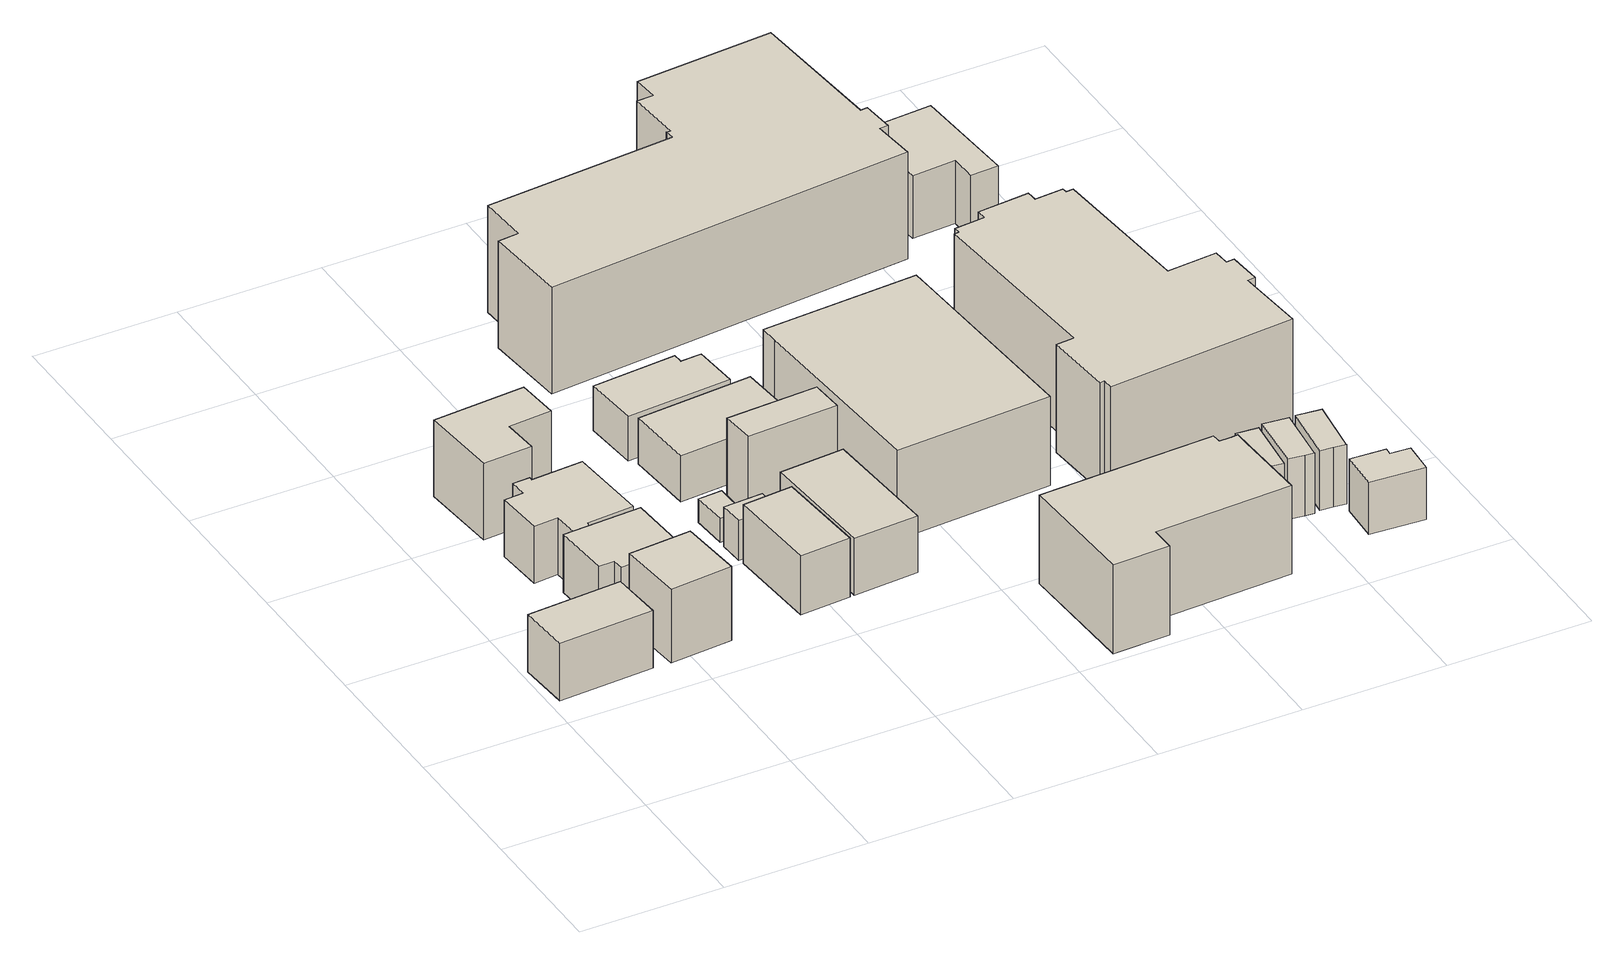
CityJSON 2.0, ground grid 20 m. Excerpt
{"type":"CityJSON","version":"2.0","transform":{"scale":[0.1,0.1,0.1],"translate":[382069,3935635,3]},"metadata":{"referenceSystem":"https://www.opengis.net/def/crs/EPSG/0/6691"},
"CityObjects":{
"building1":{"type":"Building","attributes":{"平成28年度建物利用現況.図形面積":97.58,"平成28年度建物利用現況.建物地上階数":3,"平成28年度建物利用現況.建物地下階数":0,"平成28年度建物利用現況.建物構造コード":"12","平成28年度建物利用現況.建物用途分類コード":"141","平成28年度建物利用現況.建物用途細分類コード":"0","平成28年度建物利用現況.延べ面積換算コード":"1","平成28年度建物利用現況.変化フラグ":"0","平成28年度建物利用現況.延べ面積換算係数":"1.000","平成28年度建物利用現況.過年度修正フラグ":"0","平成28年度建物利用現況.調整フラグ":"0","平成28年度建物利用現況.区市町村コード":"111","平成28年度建物利用現況.大字・町コード":"24","平成28年度建物利用現況.町・丁目コード":"2","平成28年度建物利用現況.13_区市町村コード_大字・町コード_町・丁目コード":"13111024002","平成28年度建物利用現況.区市町村名称":"大田区","平成28年度建物利用現況.町丁目名称":"多摩川二丁目","地域地区":"11,18,25","多摩川浸水想定区域（計画規模）.規模":"L1","多摩川浸水想定区域（計画規模）.浸水ランク":"2","多摩川浸水想定区域（計画規模）.浸水深":1.44,"多摩川浸水想定区域（想定最大規模）.規模":"L2","多摩川浸水想定区域（想定最大規模）.浸水ランク":"2","多摩川浸水想定区域（想定最大規模）.浸水深":2.31,"多摩川浸水想定区域（想定最大規模）.継続時間":1,"城南地区浸水想定区域（想定最大規模）.規模":"L2","城南地区浸水想定区域（想定最大規模）.浸水ランク":"1","城南地区浸水想定区域（想定最大規模）.浸水深":0.264,"usage":"441","measuredHeight":8.5,"storeysAboveGround":3,"storeysBelowGround":0,"BuildingDetails.buildingRoofEdgeArea":97.58,"BuildingDetails.fireproofStructureType":"1002","BuildingDetails.districtsAndZonesType":"11","BuildingDetails.landUsePlanType":"213","BuildingDetails.prefecture":"13","BuildingDetails.city":"13111","BuildingDetails.surveyYear":2016},"geometry":[{"type":"Solid","lod":"1","boundaries":[[[[0,1,2,3]],[[2,4,5,3]],[[1,6,4,2]],[[0,7,6,1]],[[3,5,7,0]],[[4,6,7,5]]]]}]},
"building2":{"type":"Building","attributes":{"平成28年度建物利用現況.図形面積":81.13,"平成28年度建物利用現況.建物地上階数":4,"平成28年度建物利用現況.建物地下階数":0,"平成28年度建物利用現況.建物構造コード":"11","平成28年度建物利用現況.建物用途分類コード":"142","平成28年度建物利用現況.建物用途細分類コード":"0","平成28年度建物利用現況.延べ面積換算コード":"1","平成28年度建物利用現況.変化フラグ":"0","平成28年度建物利用現況.延べ面積換算係数":"1.000","平成28年度建物利用現況.過年度修正フラグ":"0","平成28年度建物利用現況.調整フラグ":"0","平成28年度建物利用現況.区市町村コード":"111","平成28年度建物利用現況.大字・町コード":"24","平成28年度建物利用現況.町・丁目コード":"2","平成28年度建物利用現況.13_区市町村コード_大字・町コード_町・丁目コード":"13111024002","平成28年度建物利用現況.区市町村名称":"大田区","平成28年度建物利用現況.町丁目名称":"多摩川二丁目","地域地区":"11,18,25","多摩川浸水想定区域（計画規模）.規模":"L1","多摩川浸水想定区域（計画規模）.浸水ランク":"2","多摩川浸水想定区域（計画規模）.浸水深":1.44,"多摩川浸水想定区域（想定最大規模）.規模":"L2","多摩川浸水想定区域（想定最大規模）.浸水ランク":"2","多摩川浸水想定区域（想定最大規模）.浸水深":2.31,"多摩川浸水想定区域（想定最大規模）.継続時間":1,"城南地区浸水想定区域（想定最大規模）.規模":"L2","城南地区浸水想定区域（想定最大規模）.浸水ランク":"1","城南地区浸水想定区域（想定最大規模）.浸水深":0.284,"usage":"415","measuredHeight":13.1,"storeysAboveGround":4,"storeysBelowGround":0,"BuildingDetails.buildingRoofEdgeArea":81.13,"BuildingDetails.fireproofStructureType":"1001","BuildingDetails.districtsAndZonesType":"11","BuildingDetails.landUsePlanType":"2115","BuildingDetails.prefecture":"13","BuildingDetails.city":"13111","BuildingDetails.surveyYear":2016},"geometry":[{"type":"Solid","lod":"1","boundaries":[[[[8,9,10,11]],[[10,12,13,11]],[[9,14,12,10]],[[8,15,14,9]],[[11,13,15,8]],[[12,14,15,13]]]]}]},
"building3":{"type":"Building","attributes":{"平成28年度建物利用現況.図形面積":103.41,"平成28年度建物利用現況.建物地上階数":3,"平成28年度建物利用現況.建物地下階数":0,"平成28年度建物利用現況.建物構造コード":"11","平成28年度建物利用現況.建物用途分類コード":"142","平成28年度建物利用現況.建物用途細分類コード":"0","平成28年度建物利用現況.延べ面積換算コード":"1","平成28年度建物利用現況.変化フラグ":"0","平成28年度建物利用現況.延べ面積換算係数":"1.000","平成28年度建物利用現況.過年度修正フラグ":"0","平成28年度建物利用現況.調整フラグ":"0","平成28年度建物利用現況.区市町村コード":"111","平成28年度建物利用現況.大字・町コード":"24","平成28年度建物利用現況.町・丁目コード":"2","平成28年度建物利用現況.13_区市町村コード_大字・町コード_町・丁目コード":"13111024002","平成28年度建物利用現況.区市町村名称":"大田区","平成28年度建物利用現況.町丁目名称":"多摩川二丁目","地域地区":"11,18,25","多摩川浸水想定区域（計画規模）.規模":"L1","多摩川浸水想定区域（計画規模）.浸水ランク":"2","多摩川浸水想定区域（計画規模）.浸水深":1.44,"多摩川浸水想定区域（想定最大規模）.規模":"L2","多摩川浸水想定区域（想定最大規模）.浸水ランク":"2","多摩川浸水想定区域（想定最大規模）.浸水深":2.31,"多摩川浸水想定区域（想定最大規模）.継続時間":1,"城南地区浸水想定区域（想定最大規模）.規模":"L2","城南地区浸水想定区域（想定最大規模）.浸水ランク":"1","城南地区浸水想定区域（想定最大規模）.浸水深":0.27,"usage":"415","measuredHeight":11.1,"storeysAboveGround":3,"storeysBelowGround":0,"BuildingDetails.buildingRoofEdgeArea":103.41,"BuildingDetails.fireproofStructureType":"1001","BuildingDetails.districtsAndZonesType":"11","BuildingDetails.landUsePlanType":"2115","BuildingDetails.prefecture":"13","BuildingDetails.city":"13111","BuildingDetails.surveyYear":2016},"geometry":[{"type":"Solid","lod":"1","boundaries":[[[[16,17,18,19,20,21]],[[20,22,23,21]],[[19,24,22,20]],[[18,25,24,19]],[[17,26,25,18]],[[16,27,26,17]],[[21,23,27,16]],[[22,24,25,26,27,23]]]]}]},
"building4":{"type":"Building","attributes":{"平成28年度建物利用現況.図形面積":131.61,"平成28年度建物利用現況.建物地上階数":2,"平成28年度建物利用現況.建物地下階数":0,"平成28年度建物利用現況.建物構造コード":"11","平成28年度建物利用現況.建物用途分類コード":"141","平成28年度建物利用現況.建物用途細分類コード":"0","平成28年度建物利用現況.延べ面積換算コード":"2","平成28年度建物利用現況.変化フラグ":"0","平成28年度建物利用現況.延べ面積換算係数":"0.900","平成28年度建物利用現況.過年度修正フラグ":"0","平成28年度建物利用現況.調整フラグ":"0","平成28年度建物利用現況.区市町村コード":"111","平成28年度建物利用現況.大字・町コード":"24","平成28年度建物利用現況.町・丁目コード":"2","平成28年度建物利用現況.13_区市町村コード_大字・町コード_町・丁目コード":"13111024002","平成28年度建物利用現況.区市町村名称":"大田区","平成28年度建物利用現況.町丁目名称":"多摩川二丁目","地域地区":"11,18,25","多摩川浸水想定区域（計画規模）.規模":"L1","多摩川浸水想定区域（計画規模）.浸水ランク":"2","多摩川浸水想定区域（計画規模）.浸水深":1.42,"多摩川浸水想定区域（想定最大規模）.規模":"L2","多摩川浸水想定区域（想定最大規模）.浸水ランク":"2","多摩川浸水想定区域（想定最大規模）.浸水深":2.23,"多摩川浸水想定区域（想定最大規模）.継続時間":1,"城南地区浸水想定区域（想定最大規模）.規模":"L2","城南地区浸水想定区域（想定最大規模）.浸水ランク":"1","城南地区浸水想定区域（想定最大規模）.浸水深":0.27,"usage":"441","measuredHeight":11.5,"storeysAboveGround":2,"storeysBelowGround":0,"BuildingDetails.buildingRoofEdgeArea":131.61,"BuildingDetails.fireproofStructureType":"1001","BuildingDetails.districtsAndZonesType":"11","BuildingDetails.landUsePlanType":"213","BuildingDetails.prefecture":"13","BuildingDetails.city":"13111","BuildingDetails.surveyYear":2016},"geometry":[{"type":"Solid","lod":"1","boundaries":[[[[28,29,30,31,32,33,34,35,36,37,38,39]],[[38,40,41,39]],[[37,42,40,38]],[[36,43,42,37]],[[35,44,43,36]],[[34,45,44,35]],[[33,46,45,34]],[[32,47,46,33]],[[31,48,47,32]],[[30,49,48,31]],[[29,50,49,30]],[[28,51,50,29]],[[39,41,51,28]],[[40,42,43,44,45,46,47,48,49,50,51,41]]]]}]},
"building5":{"type":"Building","attributes":{"平成28年度建物利用現況.図形面積":114.44,"平成28年度建物利用現況.建物地上階数":4,"平成28年度建物利用現況.建物地下階数":0,"平成28年度建物利用現況.建物構造コード":"11","平成28年度建物利用現況.建物用途分類コード":"141","平成28年度建物利用現況.建物用途細分類コード":"0","平成28年度建物利用現況.延べ面積換算コード":"2","平成28年度建物利用現況.変化フラグ":"0","平成28年度建物利用現況.延べ面積換算係数":"0.800","平成28年度建物利用現況.過年度修正フラグ":"0","平成28年度建物利用現況.調整フラグ":"0","平成28年度建物利用現況.区市町村コード":"111","平成28年度建物利用現況.大字・町コード":"24","平成28年度建物利用現況.町・丁目コード":"2","平成28年度建物利用現況.13_区市町村コード_大字・町コード_町・丁目コード":"13111024002","平成28年度建物利用現況.区市町村名称":"大田区","平成28年度建物利用現況.町丁目名称":"多摩川二丁目","地域地区":"11,18,25","多摩川浸水想定区域（計画規模）.規模":"L1","多摩川浸水想定区域（計画規模）.浸水ランク":"2","多摩川浸水想定区域（計画規模）.浸水深":1.22,"多摩川浸水想定区域（想定最大規模）.規模":"L2","多摩川浸水想定区域（想定最大規模）.浸水ランク":"2","多摩川浸水想定区域（想定最大規模）.浸水深":2.03,"多摩川浸水想定区域（想定最大規模）.継続時間":1,"城南地区浸水想定区域（想定最大規模）.規模":"L2","城南地区浸水想定区域（想定最大規模）.浸水ランク":"1","城南地区浸水想定区域（想定最大規模）.浸水深":0.29,"usage":"441","measuredHeight":13.6,"storeysAboveGround":4,"storeysBelowGround":0,"BuildingDetails.buildingRoofEdgeArea":114.44,"BuildingDetails.fireproofStructureType":"1001","BuildingDetails.districtsAndZonesType":"11","BuildingDetails.landUsePlanType":"213","BuildingDetails.prefecture":"13","BuildingDetails.city":"13111","BuildingDetails.surveyYear":2016},"geometry":[{"type":"Solid","lod":"1","boundaries":[[[[52,53,54,55,56,57]],[[56,58,59,57]],[[55,60,58,56]],[[54,61,60,55]],[[53,62,61,54]],[[52,63,62,53]],[[57,59,63,52]],[[58,60,61,62,63,59]]]]}]},
"building6":{"type":"Building","attributes":{"平成28年度建物利用現況.図形面積":92.58,"平成28年度建物利用現況.建物地上階数":2,"平成28年度建物利用現況.建物地下階数":0,"平成28年度建物利用現況.建物構造コード":"12","平成28年度建物利用現況.建物用途分類コード":"141","平成28年度建物利用現況.建物用途細分類コード":"0","平成28年度建物利用現況.延べ面積換算コード":"1","平成28年度建物利用現況.変化フラグ":"0","平成28年度建物利用現況.延べ面積換算係数":"1.000","平成28年度建物利用現況.過年度修正フラグ":"0","平成28年度建物利用現況.調整フラグ":"0","平成28年度建物利用現況.区市町村コード":"111","平成28年度建物利用現況.大字・町コード":"24","平成28年度建物利用現況.町・丁目コード":"2","平成28年度建物利用現況.13_区市町村コード_大字・町コード_町・丁目コード":"13111024002","平成28年度建物利用現況.区市町村名称":"大田区","平成28年度建物利用現況.町丁目名称":"多摩川二丁目","地域地区":"11,18,25","多摩川浸水想定区域（計画規模）.規模":"L1","多摩川浸水想定区域（計画規模）.浸水ランク":"2","多摩川浸水想定区域（計画規模）.浸水深":1.34,"多摩川浸水想定区域（想定最大規模）.規模":"L2","多摩川浸水想定区域（想定最大規模）.浸水ランク":"2","多摩川浸水想定区域（想定最大規模）.浸水深":2.16,"多摩川浸水想定区域（想定最大規模）.継続時間":1,"城南地区浸水想定区域（想定最大規模）.規模":"L2","城南地区浸水想定区域（想定最大規模）.浸水ランク":"1","城南地区浸水想定区域（想定最大規模）.浸水深":0.284,"usage":"441","measuredHeight":9.7,"storeysAboveGround":2,"storeysBelowGround":0,"BuildingDetails.buildingRoofEdgeArea":92.58,"BuildingDetails.fireproofStructureType":"1002","BuildingDetails.districtsAndZonesType":"11","BuildingDetails.landUsePlanType":"213","BuildingDetails.prefecture":"13","BuildingDetails.city":"13111","BuildingDetails.surveyYear":2016},"geometry":[{"type":"Solid","lod":"1","boundaries":[[[[64,65,66,67]],[[66,68,69,67]],[[65,70,68,66]],[[64,71,70,65]],[[67,69,71,64]],[[68,70,71,69]]]]}]},
"building7":{"type":"Building","attributes":{"平成28年度建物利用現況.図形面積":19.1,"平成28年度建物利用現況.建物構造コード":"21","平成28年度建物利用現況.建物用途分類コード":"122","平成28年度建物利用現況.建物用途細分類コード":"1","平成28年度建物利用現況.延べ面積換算コード":"1","平成28年度建物利用現況.変化フラグ":"2","平成28年度建物利用現況.延べ面積換算係数":"1.000","平成28年度建物利用現況.過年度修正フラグ":"0","平成28年度建物利用現況.調整フラグ":"0","平成28年度建物利用現況.区市町村コード":"111","平成28年度建物利用現況.大字・町コード":"24","平成28年度建物利用現況.町・丁目コード":"2","平成28年度建物利用現況.13_区市町村コード_大字・町コード_町・丁目コード":"13111024002","平成28年度建物利用現況.区市町村名称":"大田区","平成28年度建物利用現況.町丁目名称":"多摩川二丁目","地域地区":"11,18,25","多摩川浸水想定区域（計画規模）.規模":"L1","多摩川浸水想定区域（計画規模）.浸水ランク":"2","多摩川浸水想定区域（計画規模）.浸水深":1.27,"多摩川浸水想定区域（想定最大規模）.規模":"L2","多摩川浸水想定区域（想定最大規模）.浸水ランク":"2","多摩川浸水想定区域（想定最大規模）.浸水深":2.05,"多摩川浸水想定区域（想定最大規模）.継続時間":1,"城南地区浸水想定区域（想定最大規模）.規模":"L2","城南地区浸水想定区域（想定最大規模）.浸水ランク":"1","城南地区浸水想定区域（想定最大規模）.浸水深":0.27,"usage":"402","measuredHeight":6.1,"storeysAboveGround":1,"storeysBelowGround":0,"BuildingDetails.buildingRoofEdgeArea":19.1,"BuildingDetails.fireproofStructureType":"1003","BuildingDetails.districtsAndZonesType":"11","BuildingDetails.landUsePlanType":"2122","BuildingDetails.prefecture":"13","BuildingDetails.city":"13111","BuildingDetails.surveyYear":2016},"geometry":[{"type":"Solid","lod":"1","boundaries":[[[[72,73,74,75]],[[74,76,77,75]],[[73,78,76,74]],[[72,79,78,73]],[[75,77,79,72]],[[76,78,79,77]]]]}]},
"building8":{"type":"Building","attributes":{"平成28年度建物利用現況.図形面積":16.37,"平成28年度建物利用現況.建物地上階数":0,"平成28年度建物利用現況.建物地下階数":0,"平成28年度建物利用現況.建物構造コード":"0","平成28年度建物利用現況.建物用途分類コード":"132","平成28年度建物利用現況.建物用途細分類コード":"0","平成28年度建物利用現況.延べ面積換算コード":"0","平成28年度建物利用現況.変化フラグ":"0","平成28年度建物利用現況.延べ面積換算係数":"0.000","平成28年度建物利用現況.過年度修正フラグ":"0","平成28年度建物利用現況.調整フラグ":"1","平成28年度建物利用現況.説明注記":"車庫","平成28年度建物利用現況.区市町村コード":"111","平成28年度建物利用現況.大字・町コード":"24","平成28年度建物利用現況.町・丁目コード":"2","平成28年度建物利用現況.13_区市町村コード_大字・町コード_町・丁目コード":"13111024002","平成28年度建物利用現況.区市町村名称":"大田区","平成28年度建物利用現況.町丁目名称":"多摩川二丁目","地域地区":"11,18,25","多摩川浸水想定区域（計画規模）.規模":"L1","多摩川浸水想定区域（計画規模）.浸水ランク":"2","多摩川浸水想定区域（計画規模）.浸水深":1.27,"多摩川浸水想定区域（想定最大規模）.規模":"L2","多摩川浸水想定区域（想定最大規模）.浸水ランク":"2","多摩川浸水想定区域（想定最大規模）.浸水深":2.05,"多摩川浸水想定区域（想定最大規模）.継続時間":1,"城南地区浸水想定区域（想定最大規模）.規模":"L2","城南地区浸水想定区域（想定最大規模）.浸水ランク":"1","城南地区浸水想定区域（想定最大規模）.浸水深":0.27,"usage":"412","measuredHeight":6.7,"BuildingDetails.buildingRoofEdgeArea":16.37,"BuildingDetails.fireproofStructureType":"0","BuildingDetails.districtsAndZonesType":"11","BuildingDetails.landUsePlanType":"2112","BuildingDetails.prefecture":"13","BuildingDetails.city":"13111","BuildingDetails.surveyYear":2016},"geometry":[{"type":"Solid","lod":"1","boundaries":[[[[80,81,82,83]],[[82,84,85,83]],[[81,86,84,82]],[[80,87,86,81]],[[83,85,87,80]],[[84,86,87,85]]]]}]},
"building9":{"type":"Building","attributes":{"平成28年度建物利用現況.図形面積":154.48,"平成28年度建物利用現況.建物地上階数":4,"平成28年度建物利用現況.建物地下階数":0,"平成28年度建物利用現況.建物構造コード":"11","平成28年度建物利用現況.建物用途分類コード":"141","平成28年度建物利用現況.建物用途細分類コード":"0","平成28年度建物利用現況.延べ面積換算コード":"2","平成28年度建物利用現況.変化フラグ":"0","平成28年度建物利用現況.延べ面積換算係数":"0.800","平成28年度建物利用現況.過年度修正フラグ":"0","平成28年度建物利用現況.調整フラグ":"0","平成28年度建物利用現況.区市町村コード":"111","平成28年度建物利用現況.大字・町コード":"24","平成28年度建物利用現況.町・丁目コード":"2","平成28年度建物利用現況.13_区市町村コード_大字・町コード_町・丁目コード":"13111024002","平成28年度建物利用現況.区市町村名称":"大田区","平成28年度建物利用現況.町丁目名称":"多摩川二丁目","地域地区":"11,18,25","多摩川浸水想定区域（計画規模）.規模":"L1","多摩川浸水想定区域（計画規模）.浸水ランク":"2","多摩川浸水想定区域（計画規模）.浸水深":1.34,"多摩川浸水想定区域（想定最大規模）.規模":"L2","多摩川浸水想定区域（想定最大規模）.浸水ランク":"2","多摩川浸水想定区域（想定最大規模）.浸水深":2.16,"多摩川浸水想定区域（想定最大規模）.継続時間":1,"城南地区浸水想定区域（想定最大規模）.規模":"L2","城南地区浸水想定区域（想定最大規模）.浸水ランク":"1","城南地区浸水想定区域（想定最大規模）.浸水深":0.207,"usage":"441","measuredHeight":10,"storeysAboveGround":4,"storeysBelowGround":0,"BuildingDetails.buildingRoofEdgeArea":154.48,"BuildingDetails.fireproofStructureType":"1001","BuildingDetails.districtsAndZonesType":"11","BuildingDetails.landUsePlanType":"213","BuildingDetails.prefecture":"13","BuildingDetails.city":"13111","BuildingDetails.surveyYear":2016},"geometry":[{"type":"Solid","lod":"1","boundaries":[[[[88,89,90,91]],[[90,92,93,91]],[[89,94,92,90]],[[88,95,94,89]],[[91,93,95,88]],[[92,94,95,93]]]]}]},
"building10":{"type":"Building","attributes":{"平成28年度建物利用現況.図形面積":60.44,"平成28年度建物利用現況.建物地上階数":4,"平成28年度建物利用現況.建物地下階数":0,"平成28年度建物利用現況.建物構造コード":"11","平成28年度建物利用現況.建物用途分類コード":"132","平成28年度建物利用現況.建物用途細分類コード":"0","平成28年度建物利用現況.延べ面積換算コード":"1","平成28年度建物利用現況.変化フラグ":"0","平成28年度建物利用現況.延べ面積換算係数":"1.000","平成28年度建物利用現況.過年度修正フラグ":"1","平成28年度建物利用現況.調整フラグ":"0","平成28年度建物利用現況.区市町村コード":"111","平成28年度建物利用現況.大字・町コード":"24","平成28年度建物利用現況.町・丁目コード":"2","平成28年度建物利用現況.13_区市町村コード_大字・町コード_町・丁目コード":"13111024002","平成28年度建物利用現況.区市町村名称":"大田区","平成28年度建物利用現況.町丁目名称":"多摩川二丁目","地域地区":"11,18,25","多摩川浸水想定区域（計画規模）.規模":"L1","多摩川浸水想定区域（計画規模）.浸水ランク":"2","多摩川浸水想定区域（計画規模）.浸水深":1.07,"多摩川浸水想定区域（想定最大規模）.規模":"L2","多摩川浸水想定区域（想定最大規模）.浸水ランク":"2","多摩川浸水想定区域（想定最大規模）.浸水深":1.85,"多摩川浸水想定区域（想定最大規模）.継続時間":1,"城南地区浸水想定区域（想定最大規模）.規模":"L2","城南地区浸水想定区域（想定最大規模）.浸水ランク":"1","城南地区浸水想定区域（想定最大規模）.浸水深":0.207,"usage":"412","measuredHeight":15,"storeysAboveGround":4,"storeysBelowGround":0,"BuildingDetails.buildingRoofEdgeArea":60.44,"BuildingDetails.fireproofStructureType":"1001","BuildingDetails.districtsAndZonesType":"11","BuildingDetails.landUsePlanType":"2112","BuildingDetails.prefecture":"13","BuildingDetails.city":"13111","BuildingDetails.surveyYear":2016},"geometry":[{"type":"Solid","lod":"1","boundaries":[[[[96,97,98,99]],[[98,100,101,99]],[[97,102,100,98]],[[96,103,102,97]],[[99,101,103,96]],[[100,102,103,101]]]]}]},
"building11":{"type":"Building","attributes":{"平成28年度建物利用現況.図形面積":156.87,"平成28年度建物利用現況.建物地上階数":2,"平成28年度建物利用現況.建物地下階数":0,"平成28年度建物利用現況.建物構造コード":"21","平成28年度建物利用現況.建物用途分類コード":"132","平成28年度建物利用現況.建物用途細分類コード":"0","平成28年度建物利用現況.延べ面積換算コード":"1","平成28年度建物利用現況.変化フラグ":"0","平成28年度建物利用現況.延べ面積換算係数":"1.000","平成28年度建物利用現況.過年度修正フラグ":"0","平成28年度建物利用現況.調整フラグ":"0","平成28年度建物利用現況.区市町村コード":"111","平成28年度建物利用現況.大字・町コード":"24","平成28年度建物利用現況.町・丁目コード":"2","平成28年度建物利用現況.13_区市町村コード_大字・町コード_町・丁目コード":"13111024002","平成28年度建物利用現況.区市町村名称":"大田区","平成28年度建物利用現況.町丁目名称":"多摩川二丁目","地域地区":"11,18,25","多摩川浸水想定区域（計画規模）.規模":"L1","多摩川浸水想定区域（計画規模）.浸水ランク":"2","多摩川浸水想定区域（計画規模）.浸水深":1.27,"多摩川浸水想定区域（想定最大規模）.規模":"L2","多摩川浸水想定区域（想定最大規模）.浸水ランク":"2","多摩川浸水想定区域（想定最大規模）.浸水深":2.05,"多摩川浸水想定区域（想定最大規模）.継続時間":1,"城南地区浸水想定区域（想定最大規模）.規模":"L2","城南地区浸水想定区域（想定最大規模）.浸水ランク":"1","城南地区浸水想定区域（想定最大規模）.浸水深":0.263,"usage":"412","measuredHeight":7.6,"storeysAboveGround":2,"storeysBelowGround":0,"BuildingDetails.buildingRoofEdgeArea":156.87,"BuildingDetails.fireproofStructureType":"1003","BuildingDetails.districtsAndZonesType":"11","BuildingDetails.landUsePlanType":"2112","BuildingDetails.prefecture":"13","BuildingDetails.city":"13111","BuildingDetails.surveyYear":2016},"geometry":[{"type":"Solid","lod":"1","boundaries":[[[[104,105,106,107]],[[106,108,109,107]],[[105,110,108,106]],[[104,111,110,105]],[[107,109,111,104]],[[108,110,111,109]]]]}]},
"building12":{"type":"Building","attributes":{"平成28年度建物利用現況.図形面積":112,"平成28年度建物利用現況.建物地上階数":2,"平成28年度建物利用現況.建物地下階数":0,"平成28年度建物利用現況.建物構造コード":"12","平成28年度建物利用現況.建物用途分類コード":"142","平成28年度建物利用現況.建物用途細分類コード":"0","平成28年度建物利用現況.延べ面積換算コード":"1","平成28年度建物利用現況.変化フラグ":"0","平成28年度建物利用現況.延べ面積換算係数":"1.000","平成28年度建物利用現況.過年度修正フラグ":"0","平成28年度建物利用現況.調整フラグ":"0","平成28年度建物利用現況.区市町村コード":"111","平成28年度建物利用現況.大字・町コード":"24","平成28年度建物利用現況.町・丁目コード":"2","平成28年度建物利用現況.13_区市町村コード_大字・町コード_町・丁目コード":"13111024002","平成28年度建物利用現況.区市町村名称":"大田区","平成28年度建物利用現況.町丁目名称":"多摩川二丁目","地域地区":"11,18,25","多摩川浸水想定区域（計画規模）.規模":"L1","多摩川浸水想定区域（計画規模）.浸水ランク":"2","多摩川浸水想定区域（計画規模）.浸水深":1.2,"多摩川浸水想定区域（想定最大規模）.規模":"L2","多摩川浸水想定区域（想定最大規模）.浸水ランク":"2","多摩川浸水想定区域（想定最大規模）.浸水深":1.93,"多摩川浸水想定区域（想定最大規模）.継続時間":1,"城南地区浸水想定区域（想定最大規模）.規模":"L2","城南地区浸水想定区域（想定最大規模）.浸水ランク":"1","城南地区浸水想定区域（想定最大規模）.浸水深":0.211,"usage":"415","measuredHeight":7.1,"storeysAboveGround":2,"storeysBelowGround":0,"BuildingDetails.buildingRoofEdgeArea":112,"BuildingDetails.fireproofStructureType":"1002","BuildingDetails.districtsAndZonesType":"11","BuildingDetails.landUsePlanType":"2115","BuildingDetails.prefecture":"13","BuildingDetails.city":"13111","BuildingDetails.surveyYear":2016},"geometry":[{"type":"Solid","lod":"1","boundaries":[[[[112,113,114,115,116,117]],[[116,118,119,117]],[[115,120,118,116]],[[114,121,120,115]],[[113,122,121,114]],[[112,123,122,113]],[[117,119,123,112]],[[118,120,121,122,123,119]]]]}]},
"building13":{"type":"Building","attributes":{"平成28年度建物利用現況.図形面積":674.8,"平成28年度建物利用現況.建物地上階数":4,"平成28年度建物利用現況.建物地下階数":0,"平成28年度建物利用現況.建物構造コード":"11","平成28年度建物利用現況.建物用途分類コード":"141","平成28年度建物利用現況.建物用途細分類コード":"0","平成28年度建物利用現況.延べ面積換算コード":"2","平成28年度建物利用現況.変化フラグ":"0","平成28年度建物利用現況.延べ面積換算係数":"0.800","平成28年度建物利用現況.過年度修正フラグ":"0","平成28年度建物利用現況.調整フラグ":"0","平成28年度建物利用現況.区市町村コード":"111","平成28年度建物利用現況.大字・町コード":"24","平成28年度建物利用現況.町・丁目コード":"2","平成28年度建物利用現況.13_区市町村コード_大字・町コード_町・丁目コード":"13111024002","平成28年度建物利用現況.区市町村名称":"大田区","平成28年度建物利用現況.町丁目名称":"多摩川二丁目","地域地区":"11,18,25","多摩川浸水想定区域（計画規模）.規模":"L1","多摩川浸水想定区域（計画規模）.浸水ランク":"2","多摩川浸水想定区域（計画規模）.浸水深":1.34,"多摩川浸水想定区域（想定最大規模）.規模":"L2","多摩川浸水想定区域（想定最大規模）.浸水ランク":"2","多摩川浸水想定区域（想定最大規模）.浸水深":2.16,"多摩川浸水想定区域（想定最大規模）.継続時間":1,"城南地区浸水想定区域（想定最大規模）.規模":"L2","城南地区浸水想定区域（想定最大規模）.浸水ランク":"1","城南地区浸水想定区域（想定最大規模）.浸水深":0.103,"usage":"441","measuredHeight":17.5,"storeysAboveGround":4,"storeysBelowGround":0,"BuildingDetails.buildingRoofEdgeArea":674.8,"BuildingDetails.fireproofStructureType":"1001","BuildingDetails.districtsAndZonesType":"11","BuildingDetails.landUsePlanType":"213","BuildingDetails.prefecture":"13","BuildingDetails.city":"13111","BuildingDetails.surveyYear":2016},"geometry":[{"type":"Solid","lod":"1","boundaries":[[[[124,125,126,127,128,129]],[[128,130,131,129]],[[127,132,130,128]],[[126,133,132,127]],[[125,134,133,126]],[[124,135,134,125]],[[129,131,135,124]],[[130,132,133,134,135,131]]]]}]},
"building14":{"type":"Building","attributes":{"平成28年度建物利用現況.図形面積":409.75,"平成28年度建物利用現況.建物地上階数":4,"平成28年度建物利用現況.建物地下階数":0,"平成28年度建物利用現況.建物構造コード":"11","平成28年度建物利用現況.建物用途分類コード":"132","平成28年度建物利用現況.建物用途細分類コード":"0","平成28年度建物利用現況.延べ面積換算コード":"1","平成28年度建物利用現況.変化フラグ":"2","平成28年度建物利用現況.延べ面積換算係数":"1.000","平成28年度建物利用現況.過年度修正フラグ":"0","平成28年度建物利用現況.調整フラグ":"0","平成28年度建物利用現況.区市町村コード":"111","平成28年度建物利用現況.大字・町コード":"24","平成28年度建物利用現況.町・丁目コード":"2","平成28年度建物利用現況.13_区市町村コード_大字・町コード_町・丁目コード":"13111024002","平成28年度建物利用現況.区市町村名称":"大田区","平成28年度建物利用現況.町丁目名称":"多摩川二丁目","地域地区":"11,18,25","多摩川浸水想定区域（計画規模）.規模":"L1","多摩川浸水想定区域（計画規模）.浸水ランク":"2","多摩川浸水想定区域（計画規模）.浸水深":1.01,"多摩川浸水想定区域（想定最大規模）.規模":"L2","多摩川浸水想定区域（想定最大規模）.浸水ランク":"2","多摩川浸水想定区域（想定最大規模）.浸水深":1.81,"多摩川浸水想定区域（想定最大規模）.継続時間":1,"城南地区浸水想定区域（想定最大規模）.規模":"L2","城南地区浸水想定区域（想定最大規模）.浸水ランク":"1","城南地区浸水想定区域（想定最大規模）.浸水深":0.198,"usage":"412","measuredHeight":15.7,"storeysAboveGround":4,"storeysBelowGround":0,"BuildingDetails.buildingRoofEdgeArea":409.75,"BuildingDetails.fireproofStructureType":"1001","BuildingDetails.districtsAndZonesType":"11","BuildingDetails.landUsePlanType":"2112","BuildingDetails.prefecture":"13","BuildingDetails.city":"13111","BuildingDetails.surveyYear":2016},"geometry":[{"type":"Solid","lod":"1","boundaries":[[[[136,137,138,139,140,141,142,143,144,145]],[[144,146,147,145]],[[143,148,146,144]],[[142,149,148,143]],[[141,150,149,142]],[[140,151,150,141]],[[139,152,151,140]],[[138,153,152,139]],[[137,154,153,138]],[[136,155,154,137]],[[145,147,155,136]],[[146,148,149,150,151,152,153,154,155,147]]]]}]},
"building15":{"type":"Building","attributes":{"平成28年度建物利用現況.図形面積":1215.52,"平成28年度建物利用現況.建物地上階数":5,"平成28年度建物利用現況.建物地下階数":0,"平成28年度建物利用現況.建物構造コード":"11","平成28年度建物利用現況.建物用途分類コード":"132","平成28年度建物利用現況.建物用途細分類コード":"0","平成28年度建物利用現況.延べ面積換算コード":"1","平成28年度建物利用現況.変化フラグ":"2","平成28年度建物利用現況.延べ面積換算係数":"1.000","平成28年度建物利用現況.過年度修正フラグ":"0","平成28年度建物利用現況.調整フラグ":"0","平成28年度建物利用現況.区市町村コード":"111","平成28年度建物利用現況.大字・町コード":"24","平成28年度建物利用現況.町・丁目コード":"2","平成28年度建物利用現況.13_区市町村コード_大字・町コード_町・丁目コード":"13111024002","平成28年度建物利用現況.区市町村名称":"大田区","平成28年度建物利用現況.町丁目名称":"多摩川二丁目","地域地区":"11,18,25","多摩川浸水想定区域（計画規模）.規模":"L1","多摩川浸水想定区域（計画規模）.浸水ランク":"2","多摩川浸水想定区域（計画規模）.浸水深":1.2,"多摩川浸水想定区域（想定最大規模）.規模":"L2","多摩川浸水想定区域（想定最大規模）.浸水ランク":"2","多摩川浸水想定区域（想定最大規模）.浸水深":1.93,"多摩川浸水想定区域（想定最大規模）.継続時間":1,"城南地区浸水想定区域（想定最大規模）.規模":"L2","城南地区浸水想定区域（想定最大規模）.浸水ランク":"1","城南地区浸水想定区域（想定最大規模）.浸水深":0.083,"usage":"412","measuredHeight":16.2,"storeysAboveGround":5,"storeysBelowGround":0,"BuildingDetails.buildingRoofEdgeArea":1215.52,"BuildingDetails.fireproofStructureType":"1001","BuildingDetails.districtsAndZonesType":"11","BuildingDetails.landUsePlanType":"2112","BuildingDetails.prefecture":"13","BuildingDetails.city":"13111","BuildingDetails.surveyYear":2016},"geometry":[{"type":"Solid","lod":"1","boundaries":[[[[156,157,158,159,160,161,162,163,164,165,166,167,168,169,170,171]],[[170,172,173,171]],[[169,174,172,170]],[[168,175,174,169]],[[167,176,175,168]],[[166,177,176,167]],[[165,178,177,166]],[[164,179,178,165]],[[163,180,179,164]],[[162,181,180,163]],[[161,182,181,162]],[[160,183,182,161]],[[159,184,183,160]],[[158,185,184,159]],[[157,186,185,158]],[[156,187,186,157]],[[171,173,187,156]],[[172,174,175,176,177,178,179,180,181,182,183,184,185,186,187,173]]]]}]},
"building16":{"type":"Building","attributes":{"平成28年度建物利用現況.図形面積":25.67,"平成28年度建物利用現況.建物地上階数":3,"平成28年度建物利用現況.建物地下階数":0,"平成28年度建物利用現況.建物構造コード":"12","平成28年度建物利用現況.建物用途分類コード":"131","平成28年度建物利用現況.建物用途細分類コード":"0","平成28年度建物利用現況.延べ面積換算コード":"2","平成28年度建物利用現況.変化フラグ":"0","平成28年度建物利用現況.延べ面積換算係数":"0.850","平成28年度建物利用現況.過年度修正フラグ":"0","平成28年度建物利用現況.調整フラグ":"0","平成28年度建物利用現況.区市町村コード":"111","平成28年度建物利用現況.大字・町コード":"24","平成28年度建物利用現況.町・丁目コード":"2","平成28年度建物利用現況.13_区市町村コード_大字・町コード_町・丁目コード":"13111024002","平成28年度建物利用現況.区市町村名称":"大田区","平成28年度建物利用現況.町丁目名称":"多摩川二丁目","地域地区":"11,18,25","多摩川浸水想定区域（計画規模）.規模":"L1","多摩川浸水想定区域（計画規模）.浸水ランク":"2","多摩川浸水想定区域（計画規模）.浸水深":1.15,"多摩川浸水想定区域（想定最大規模）.規模":"L2","多摩川浸水想定区域（想定最大規模）.浸水ランク":"2","多摩川浸水想定区域（想定最大規模）.浸水深":1.88,"多摩川浸水想定区域（想定最大規模）.継続時間":1,"城南地区浸水想定区域（想定最大規模）.規模":"L2","城南地区浸水想定区域（想定最大規模）.浸水ランク":"1","城南地区浸水想定区域（想定最大規模）.浸水深":0.198,"usage":"411","measuredHeight":8.9,"storeysAboveGround":3,"storeysBelowGround":0,"BuildingDetails.buildingRoofEdgeArea":25.67,"BuildingDetails.fireproofStructureType":"1002","BuildingDetails.districtsAndZonesType":"11","BuildingDetails.landUsePlanType":"2111","BuildingDetails.prefecture":"13","BuildingDetails.city":"13111","BuildingDetails.surveyYear":2016},"geometry":[{"type":"Solid","lod":"1","boundaries":[[[[188,189,190,191]],[[190,192,193,191]],[[189,194,192,190]],[[188,195,194,189]],[[191,193,195,188]],[[192,194,195,193]]]]}]},
"building17":{"type":"Building","attributes":{"平成28年度建物利用現況.図形面積":29.45,"平成28年度建物利用現況.建物地上階数":3,"平成28年度建物利用現況.建物地下階数":0,"平成28年度建物利用現況.建物構造コード":"12","平成28年度建物利用現況.建物用途分類コード":"131","平成28年度建物利用現況.建物用途細分類コード":"0","平成28年度建物利用現況.延べ面積換算コード":"2","平成28年度建物利用現況.変化フラグ":"0","平成28年度建物利用現況.延べ面積換算係数":"0.850","平成28年度建物利用現況.過年度修正フラグ":"0","平成28年度建物利用現況.調整フラグ":"0","平成28年度建物利用現況.区市町村コード":"111","平成28年度建物利用現況.大字・町コード":"24","平成28年度建物利用現況.町・丁目コード":"2","平成28年度建物利用現況.13_区市町村コード_大字・町コード_町・丁目コード":"13111024002","平成28年度建物利用現況.区市町村名称":"大田区","平成28年度建物利用現況.町丁目名称":"多摩川二丁目","地域地区":"11,18,25","多摩川浸水想定区域（計画規模）.規模":"L1","多摩川浸水想定区域（計画規模）.浸水ランク":"2","多摩川浸水想定区域（計画規模）.浸水深":1.05,"多摩川浸水想定区域（想定最大規模）.規模":"L2","多摩川浸水想定区域（想定最大規模）.浸水ランク":"2","多摩川浸水想定区域（想定最大規模）.浸水深":1.78,"多摩川浸水想定区域（想定最大規模）.継続時間":1,"城南地区浸水想定区域（想定最大規模）.規模":"L2","城南地区浸水想定区域（想定最大規模）.浸水ランク":"1","城南地区浸水想定区域（想定最大規模）.浸水深":0.168,"usage":"411","measuredHeight":9.6,"storeysAboveGround":3,"storeysBelowGround":0,"BuildingDetails.buildingRoofEdgeArea":29.45,"BuildingDetails.fireproofStructureType":"1002","BuildingDetails.districtsAndZonesType":"11","BuildingDetails.landUsePlanType":"2111","BuildingDetails.prefecture":"13","BuildingDetails.city":"13111","BuildingDetails.surveyYear":2016},"geometry":[{"type":"Solid","lod":"1","boundaries":[[[[196,197,198,199,200,201]],[[200,202,203,201]],[[199,204,202,200]],[[198,205,204,199]],[[197,206,205,198]],[[196,207,206,197]],[[201,203,207,196]],[[202,204,205,206,207,203]]]]}]},
"building18":{"type":"Building","attributes":{"地域地区":"11,18,25","多摩川浸水想定区域（計画規模）.規模":"L1","多摩川浸水想定区域（計画規模）.浸水ランク":"2","多摩川浸水想定区域（計画規模）.浸水深":1.25,"多摩川浸水想定区域（想定最大規模）.規模":"L2","多摩川浸水想定区域（想定最大規模）.浸水ランク":"2","多摩川浸水想定区域（想定最大規模）.浸水深":2.01,"多摩川浸水想定区域（想定最大規模）.継続時間":1,"城南地区浸水想定区域（想定最大規模）.規模":"L2","城南地区浸水想定区域（想定最大規模）.浸水ランク":"1","城南地区浸水想定区域（想定最大規模）.浸水深":0.222,"usage":"441","measuredHeight":17.6,"BuildingDetails.fireproofStructureType":"0","BuildingDetails.districtsAndZonesType":"11","BuildingDetails.landUsePlanType":"0","BuildingDetails.prefecture":"13","BuildingDetails.city":"13111","BuildingDetails.surveyYear":2016},"geometry":[{"type":"Solid","lod":"1","boundaries":[[[[208,209,210,211,212,213,214,215,216,217,218,219,220,221,222,223,224,225,226,227,228,229]],[[228,230,231,229]],[[227,232,230,228]],[[226,233,232,227]],[[225,234,233,226]],[[224,235,234,225]],[[223,236,235,224]],[[222,237,236,223]],[[221,238,237,222]],[[220,239,238,221]],[[219,240,239,220]],[[218,241,240,219]],[[217,242,241,218]],[[216,243,242,217]],[[215,244,243,216]],[[214,245,244,215]],[[213,246,245,214]],[[212,247,246,213]],[[211,248,247,212]],[[210,249,248,211]],[[209,250,249,210]],[[208,251,250,209]],[[229,231,251,208]],[[230,232,233,234,235,236,237,238,239,240,241,242,243,244,245,246,247,248,249,250,251,231]]]]}]},
"building19":{"type":"Building","attributes":{"平成28年度建物利用現況.図形面積":28.72,"平成28年度建物利用現況.建物地上階数":3,"平成28年度建物利用現況.建物地下階数":0,"平成28年度建物利用現況.建物構造コード":"12","平成28年度建物利用現況.建物用途分類コード":"131","平成28年度建物利用現況.建物用途細分類コード":"0","平成28年度建物利用現況.延べ面積換算コード":"2","平成28年度建物利用現況.変化フラグ":"0","平成28年度建物利用現況.延べ面積換算係数":"0.850","平成28年度建物利用現況.過年度修正フラグ":"0","平成28年度建物利用現況.調整フラグ":"0","平成28年度建物利用現況.区市町村コード":"111","平成28年度建物利用現況.大字・町コード":"24","平成28年度建物利用現況.町・丁目コード":"2","平成28年度建物利用現況.13_区市町村コード_大字・町コード_町・丁目コード":"13111024002","平成28年度建物利用現況.区市町村名称":"大田区","平成28年度建物利用現況.町丁目名称":"多摩川二丁目","地域地区":"11,18,25","多摩川浸水想定区域（計画規模）.規模":"L1","多摩川浸水想定区域（計画規模）.浸水ランク":"2","多摩川浸水想定区域（計画規模）.浸水深":0.95,"多摩川浸水想定区域（想定最大規模）.規模":"L2","多摩川浸水想定区域（想定最大規模）.浸水ランク":"2","多摩川浸水想定区域（想定最大規模）.浸水深":1.68,"多摩川浸水想定区域（想定最大規模）.継続時間":1,"城南地区浸水想定区域（想定最大規模）.規模":"L2","城南地区浸水想定区域（想定最大規模）.浸水ランク":"1","城南地区浸水想定区域（想定最大規模）.浸水深":0.168,"usage":"411","measuredHeight":9.3,"storeysAboveGround":3,"storeysBelowGround":0,"BuildingDetails.buildingRoofEdgeArea":28.72,"BuildingDetails.fireproofStructureType":"1002","BuildingDetails.districtsAndZonesType":"11","BuildingDetails.landUsePlanType":"2111","BuildingDetails.prefecture":"13","BuildingDetails.city":"13111","BuildingDetails.surveyYear":2016},"geometry":[{"type":"Solid","lod":"1","boundaries":[[[[252,253,254,255,256,257]],[[256,258,259,257]],[[255,260,258,256]],[[254,261,260,255]],[[253,262,261,254]],[[252,263,262,253]],[[257,259,263,252]],[[258,260,261,262,263,259]]]]}]},
"building20":{"type":"Building","attributes":{"平成28年度建物利用現況.図形面積":41.02,"平成28年度建物利用現況.建物地上階数":2,"平成28年度建物利用現況.建物地下階数":0,"平成28年度建物利用現況.建物構造コード":"21","平成28年度建物利用現況.建物用途分類コード":"131","平成28年度建物利用現況.建物用途細分類コード":"0","平成28年度建物利用現況.延べ面積換算コード":"2","平成28年度建物利用現況.変化フラグ":"0","平成28年度建物利用現況.延べ面積換算係数":"0.900","平成28年度建物利用現況.過年度修正フラグ":"0","平成28年度建物利用現況.調整フラグ":"0","平成28年度建物利用現況.区市町村コード":"111","平成28年度建物利用現況.大字・町コード":"24","平成28年度建物利用現況.町・丁目コード":"2","平成28年度建物利用現況.13_区市町村コード_大字・町コード_町・丁目コード":"13111024002","平成28年度建物利用現況.区市町村名称":"大田区","平成28年度建物利用現況.町丁目名称":"多摩川二丁目","地域地区":"11,18,25","多摩川浸水想定区域（計画規模）.規模":"L1","多摩川浸水想定区域（計画規模）.浸水ランク":"2","多摩川浸水想定区域（計画規模）.浸水深":0.96,"多摩川浸水想定区域（想定最大規模）.規模":"L2","多摩川浸水想定区域（想定最大規模）.浸水ランク":"2","多摩川浸水想定区域（想定最大規模）.浸水深":1.69,"多摩川浸水想定区域（想定最大規模）.継続時間":1,"城南地区浸水想定区域（想定最大規模）.規模":"L2","城南地区浸水想定区域（想定最大規模）.浸水ランク":"1","城南地区浸水想定区域（想定最大規模）.浸水深":0.064,"usage":"411","measuredHeight":9.3,"storeysAboveGround":2,"storeysBelowGround":0,"BuildingDetails.buildingRoofEdgeArea":41.02,"BuildingDetails.fireproofStructureType":"1003","BuildingDetails.districtsAndZonesType":"11","BuildingDetails.landUsePlanType":"2111","BuildingDetails.prefecture":"13","BuildingDetails.city":"13111","BuildingDetails.surveyYear":2016},"geometry":[{"type":"Solid","lod":"1","boundaries":[[[[264,265,266,267,268,269]],[[268,270,271,269]],[[267,272,270,268]],[[266,273,272,267]],[[265,274,273,266]],[[264,275,274,265]],[[269,271,275,264]],[[270,272,273,274,275,271]]]]}]},
"building21":{"type":"Building","attributes":{"平成28年度建物利用現況.図形面積":129.23,"平成28年度建物利用現況.建物地上階数":3,"平成28年度建物利用現況.建物地下階数":0,"平成28年度建物利用現況.建物構造コード":"11","平成28年度建物利用現況.建物用途分類コード":"132","平成28年度建物利用現況.建物用途細分類コード":"0","平成28年度建物利用現況.延べ面積換算コード":"1","平成28年度建物利用現況.変化フラグ":"2","平成28年度建物利用現況.延べ面積換算係数":"1.000","平成28年度建物利用現況.過年度修正フラグ":"0","平成28年度建物利用現況.調整フラグ":"0","平成28年度建物利用現況.区市町村コード":"111","平成28年度建物利用現況.大字・町コード":"24","平成28年度建物利用現況.町・丁目コード":"2","平成28年度建物利用現況.13_区市町村コード_大字・町コード_町・丁目コード":"13111024002","平成28年度建物利用現況.区市町村名称":"大田区","平成28年度建物利用現況.町丁目名称":"多摩川二丁目","地域地区":"11,18,25","多摩川浸水想定区域（計画規模）.規模":"L1","多摩川浸水想定区域（計画規模）.浸水ランク":"2","多摩川浸水想定区域（計画規模）.浸水深":0.93,"多摩川浸水想定区域（想定最大規模）.規模":"L2","多摩川浸水想定区域（想定最大規模）.浸水ランク":"2","多摩川浸水想定区域（想定最大規模）.浸水深":1.59,"多摩川浸水想定区域（想定最大規模）.継続時間":1,"城南地区浸水想定区域（想定最大規模）.規模":"L2","城南地区浸水想定区域（想定最大規模）.浸水ランク":"1","城南地区浸水想定区域（想定最大規模）.浸水深":0.148,"usage":"412","measuredHeight":11.9,"storeysAboveGround":3,"storeysBelowGround":0,"BuildingDetails.buildingRoofEdgeArea":129.23,"BuildingDetails.fireproofStructureType":"1001","BuildingDetails.districtsAndZonesType":"11","BuildingDetails.landUsePlanType":"2112","BuildingDetails.prefecture":"13","BuildingDetails.city":"13111","BuildingDetails.surveyYear":2016},"geometry":[{"type":"Solid","lod":"1","boundaries":[[[[276,277,278,279,280,281]],[[280,282,283,281]],[[279,284,282,280]],[[278,285,284,279]],[[277,286,285,278]],[[276,287,286,277]],[[281,283,287,276]],[[282,284,285,286,287,283]]]]}]}
},
"vertices":[
[11,240,14],[6,313,14],[139,322,14],[144,248,14],[139,322,99],[144,248,99],[6,313,99],[11,240,99],
[169,248,13],[161,340,13],[249,347,13],[257,256,13],[249,347,122],[257,256,122],[161,340,122],[169,248,122],
[155,350,11],[154,366,11],[132,365,11],[127,446,11],[237,452,11],[243,355,11],[237,452,97],[243,355,97],[127,446,97],[132,365,97],[154,366,97],[155,350,97],
[166,456,11],[164,449,11],[142,447,11],[139,483,11],[105,480,11],[100,548,11],[128,550,11],[126,574,11],[150,575,11],[150,570,11],[223,575,11],[232,461,11],[223,575,95],[232,461,95],[150,570,95],[150,575,95],[126,574,95],[128,550,95],[100,548,95],[105,480,95],[139,483,95],[142,447,95],[164,449,95],[166,456,95],
[160,646,11],[164,596,11],[95,591,11],[86,702,11],[216,712,11],[221,651,11],[216,712,124],[221,651,124],[86,702,124],[95,591,124],[164,596,124],[160,646,124],
[359,268,10],[350,398,10],[420,404,10],[430,273,10],[420,404,97],[430,273,97],[350,398,97],[359,268,97],
[348,406,10],[346,441,10],[401,444,10],[403,410,10],[401,444,69],[403,410,69],[346,441,69],[348,406,69],
[346,450,11],[343,500,11],[376,502,11],[378,452,11],[376,502,46],[378,452,46],[343,500,46],[346,450,46],
[437,275,9],[425,443,9],[516,450,9],[528,281,9],[516,450,93],[528,281,93],[425,443,93],[437,275,93],
[388,456,12],[384,503,12],[512,510,12],[515,463,12],[512,510,150],[515,463,150],[384,503,150],[388,456,150],
[345,549,11],[338,645,11],[500,658,11],[508,562,11],[500,658,79],[508,562,79],[338,645,79],[345,549,79],
[472,732,11],[477,667,11],[330,656,11],[324,734,11],[442,744,11],[443,730,11],[442,744,77],[443,730,77],[324,734,77],[330,656,77],[477,667,77],[472,732,77],
[757,366,11],[538,352,11],[519,632,11],[518,658,11],[737,672,11],[739,646,11],[737,672,143],[739,646,143],[518,658,143],[519,632,143],[538,352,143],[757,366,143],
[909,183,13],[918,184,13],[919,158,13],[924,57,13],[731,48,13],[732,13,13],[652,10,13],[644,185,13],[891,196,13],[892,183,13],[891,196,144],[892,183,144],[644,185,144],[652,10,144],[732,13,144],[731,48,144],[924,57,144],[919,158,144],[918,184,144],[909,183,144],
[838,984,10],[842,938,10],[830,938,10],[836,877,10],[317,828,10],[307,946,10],[336,949,10],[332,1019,10],[599,1041,10],[598,1054,10],[604,1054,10],[598,1130,10],[621,1131,10],[618,1166,10],[811,1181,10],[828,983,10],[811,1181,168],[828,983,168],[618,1166,168],[621,1131,168],[598,1130,168],[604,1054,168],[598,1054,168],[599,1041,168],[332,1019,168],[336,949,168],[307,946,168],[317,828,168],[836,877,168],[830,938,168],[842,938,168],[838,984,168],
[969,159,16],[938,163,16],[947,244,16],[978,241,16],[947,244,100],[978,241,100],[938,163,100],[969,159,100],
[1010,159,14],[1010,157,14],[997,158,14],[975,161,14],[983,243,14],[1019,239,14],[983,243,103],[1019,239,103],[975,161,103],[997,158,103],[1010,157,103],[1010,159,103],
[801,693,10],[808,694,10],[807,703,10],[850,707,10],[849,721,10],[922,727,10],[923,712,10],[963,715,10],[964,708,10],[974,709,10],[992,500,10],[1062,506,10],[1064,483,10],[1075,484,10],[1079,437,10],[1068,436,10],[1077,337,10],[813,314,10],[812,329,10],[806,328,10],[798,426,10],[823,428,10],[798,426,170],[823,428,170],[806,328,170],[812,329,170],[813,314,170],[1077,337,170],[1068,436,170],[1079,437,170],[1075,484,170],[1064,483,170],[1062,506,170],[992,500,170],[974,709,170],[964,708,170],[963,715,170],[923,712,170],[922,727,170],[849,721,170],[850,707,170],[807,703,170],[808,694,170],[801,693,170],
[1054,159,13],[1054,157,13],[1037,159,13],[1019,161,13],[1029,242,13],[1064,238,13],[1029,242,101],[1064,238,101],[1019,161,101],[1037,159,101],[1054,157,101],[1054,159,101],
[1099,130,13],[1127,128,13],[1124,82,13],[1047,87,13],[1050,143,13],[1100,140,13],[1050,143,90],[1100,140,90],[1047,87,90],[1124,82,90],[1127,128,90],[1099,130,90],
[924,878,11],[922,915,11],[861,911,11],[853,1026,11],[952,1033,11],[963,880,11],[952,1033,104],[963,880,104],[853,1026,104],[861,911,104],[922,915,104],[924,878,104]
]}
